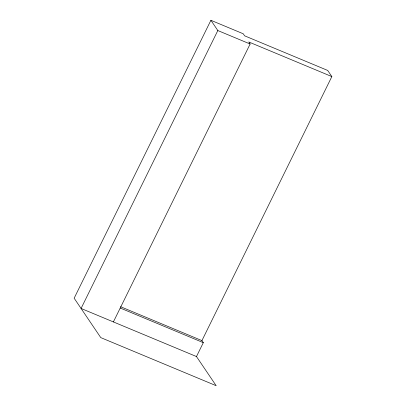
<?xml version="1.0" encoding="UTF-8"?>
<svg xmlns="http://www.w3.org/2000/svg" width="406" height="406" viewBox="0 0 406 406"><rect width="100%" height="100%" fill="white"/><g stroke="black" fill="none" stroke-linecap="round" stroke-linejoin="round"><path stroke-width="0.61" d="M210.907 20.3L74.151 298.217L100.764 337.609L216.17 385.7L196.479 356.549L81.073 308.458L217.824 30.541L210.907 20.3L243.219 33.764L244.605 35.814L327.698 70.441L331.849 76.582L201.934 340.604L203.315 342.654L196.479 356.549M113.386 321.922L250.137 44.005L248.756 41.96L331.849 76.582M217.824 30.541L250.137 44.005M120.592 306.713L201.934 340.604M120.222 308.027L203.315 342.654"/></g></svg>
